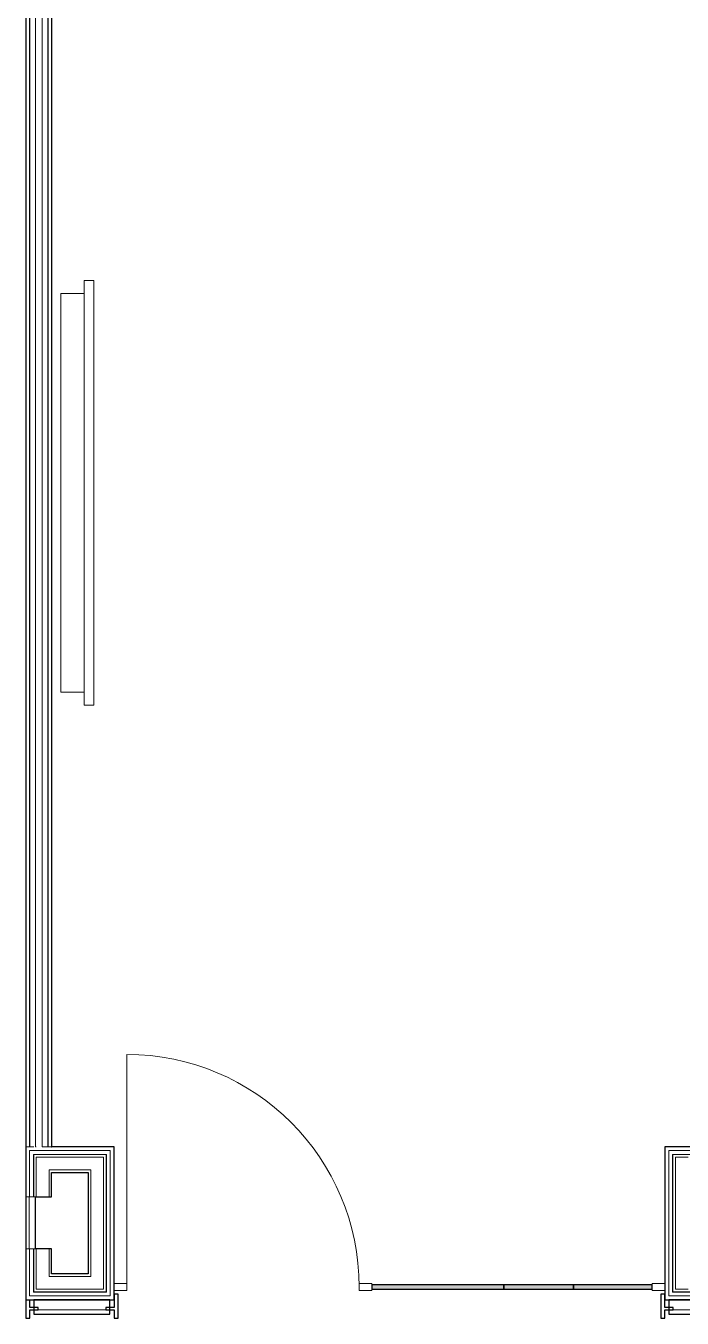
# Model space of a CAD drawing. Header units: millimetres. Extents: x 90978 to 295199, y -4084 to 97293.
# Drawn here: x 223887 to 226457, y 15091 to 20147 of the extents above; entities that cross this region are included whole.
import ezdxf

# ---------------------------------------------------------------- set-up
doc = ezdxf.new("R2010")
doc.units = ezdxf.units.MM
doc.header["$MEASUREMENT"] = 0
for name, color, linetype, lineweight in [('CSM-STL-XX-ZZ-M3-A-XXXX-00001_detached _19_04_21__rvt-1-Level 0$0$A-DOOR', 4, 'CONTINUOUS', 9), ('CSM-STL-XX-ZZ-M3-A-XXXX-00001_detached _19_04_21__rvt-1-Level 0$0$A-GLAZ-CURT', 7, 'CONTINUOUS', 9), ('CSM-STL-XX-ZZ-M3-A-XXXX-00001_detached _19_04_21__rvt-1-Level 0$0$A-GLAZ-CWMG', 7, 'CONTINUOUS', 9), ('CSM-STL-XX-ZZ-M3-A-XXXX-00001_detached _19_04_21__rvt-1-Level 0$0$A-WALL', 7, 'CONTINUOUS', 9), ('CSM-STL-XX-ZZ-M3-A-XXXX-00001_detached _19_04_21__rvt-1-Level 0$0$E-ELEC-EQPM', 8, 'CONTINUOUS', 9), ('CSM-STL-XX-ZZ-M3-A-XXXX-00001_detached _19_04_21__rvt-1-Level 0$0$I-WALL', 7, 'CONTINUOUS', 9)]:
    doc.layers.add(name, color=color, linetype=linetype, lineweight=lineweight)

msp = doc.modelspace()

# ---------------------------------------------------------------- hatches: boundary and pattern name
at = {"layer": 'CSM-STL-XX-ZZ-M3-A-XXXX-00001_detached _19_04_21__rvt-1-Level 0$0$A-GLAZ-CURT'}
for points in [[(225759.4, 15204.5), (225759.4, 15222), (225242.4, 15222), (225242.4, 15204.5)], [(226032.4, 15204.5), (226032.4, 15222), (225759.4, 15222), (225759.4, 15204.5), (225771.9, 15204.5)], [(226339.6, 15204.5), (226339.6, 15222), (226032.4, 15222), (226032.4, 15204.5)]]:
    msp.add_hatch(color=256, dxfattribs=at).paths.add_polyline_path(points, flags=0)

# ---------------------------------------------------------------- linework, layer by layer
at = {"layer": 'CSM-STL-XX-ZZ-M3-A-XXXX-00001_detached _19_04_21__rvt-1-Level 0$0$A-DOOR', "lineweight": 20}
msp.add_line((224282.4, 15213.2), (224282.4, 16123.2), dxfattribs=at)
at = {"layer": 'CSM-STL-XX-ZZ-M3-A-XXXX-00001_detached _19_04_21__rvt-1-Level 0$0$A-DOOR'}
msp.add_arc((224282.4, 15213.2), 910, 0, 90, dxfattribs=at)
at = {"layer": 'CSM-STL-XX-ZZ-M3-A-XXXX-00001_detached _19_04_21__rvt-1-Level 0$0$A-GLAZ-CURT', "lineweight": 30}
for p, q in [((225759.4, 15222), (225242.4, 15222)), ((225242.4, 15222), (225242.4, 15204.5)), ((226032.4, 15222), (225759.4, 15222)), ((225759.4, 15222), (225759.4, 15204.5)), ((225759.4, 15204.5), (225759.4, 15222)), ((226032.4, 15204.5), (226032.4, 15222)), ((226339.6, 15222), (226032.4, 15222)), ((226032.4, 15222), (226032.4, 15204.5)), ((226339.6, 15204.5), (226339.6, 15222)), ((225242.4, 15204.5), (225759.4, 15204.5)), ((225759.4, 15204.5), (226032.4, 15204.5)), ((226032.4, 15204.5), (226339.6, 15204.5))]:
    msp.add_line(p, q, dxfattribs=at)
at = {"layer": 'CSM-STL-XX-ZZ-M3-A-XXXX-00001_detached _19_04_21__rvt-1-Level 0$0$A-GLAZ-CWMG', "lineweight": 20}
for p, q in [((224282.4, 15226.7), (224232.4, 15226.7)), ((224232.4, 15226.7), (224232.4, 15199.7)), ((224282.4, 15199.7), (224282.4, 15226.7)), ((224232.4, 15199.7), (224282.4, 15199.7))]:
    msp.add_line(p, q, dxfattribs=at)
at = {"layer": 'CSM-STL-XX-ZZ-M3-A-XXXX-00001_detached _19_04_21__rvt-1-Level 0$0$A-GLAZ-CWMG', "lineweight": 20, "extrusion": (0, 0, -1)}
for p, q in [((225242.4, 15226.7), (225192.4, 15226.7)), ((225192.4, 15226.7), (225192.4, 15199.7)), ((225242.4, 15199.7), (225242.4, 15226.7)), ((226389.6, 15226.7), (226339.6, 15226.7)), ((226339.6, 15226.7), (226339.6, 15199.7)), ((226389.6, 15199.7), (226389.6, 15226.7)), ((225192.4, 15199.7), (225242.4, 15199.7)), ((226339.6, 15199.7), (226389.6, 15199.7))]:
    msp.add_line(p, q, dxfattribs=at)
at = {"layer": 'CSM-STL-XX-ZZ-M3-A-XXXX-00001_detached _19_04_21__rvt-1-Level 0$0$A-WALL'}
for p, q in [((223901.7, 15762), (223901.7, 20961.9)), ((223902.7, 15762), (223902.7, 20961.9)), ((223925.2, 15762), (223925.2, 20961.9)), ((223950.2, 15762), (223950.2, 20961.9)), ((223972.7, 15762), (223972.7, 20961.9)), ((223973.7, 15762), (223973.7, 20961.9)), ((223901.7, 15762), (223886.7, 15762)), ((223886.7, 15762), (223901.7, 15762)), ((223901.7, 15762), (223902.7, 15762)), ((223901.7, 15747), (223916.7, 15747)), ((223901.7, 15747), (223901.7, 15565.5)), ((223902.7, 15762), (223916.7, 15762)), ((223916.7, 15762), (223917.7, 15762)), ((223916.7, 15747), (223987.7, 15747)), ((223916.7, 15732), (223917.7, 15732)), ((223916.7, 15732), (223916.7, 15565.5)), ((223917.7, 15732), (223987.7, 15732)), ((223917.7, 15731), (223927.7, 15731)), ((223917.7, 15731), (223917.7, 15565.5)), ((223925.2, 15762), (223927.7, 15762)), ((223927.7, 15731), (223987.7, 15731)), ((223950.2, 15762), (223972.7, 15762)), ((223972.7, 15762), (223973.7, 15762)), ((223973.7, 15762), (223977.7, 15762)), ((223977.7, 15762), (223987.7, 15762)), ((223987.7, 15747), (224131.4, 15747)), ((223987.7, 15732), (224131.4, 15732)), ((223987.7, 15731), (224131.4, 15731)), ((224131.4, 15747), (224202.4, 15747)), ((224131.4, 15732), (224201.4, 15732)), ((224131.4, 15731), (224191.4, 15731)), ((224191.4, 15731), (224201.4, 15731)), ((224201.4, 15732), (224202.4, 15732)), ((224201.4, 15731), (224201.4, 15264.2)), ((224202.4, 15747), (224217.4, 15747)), ((224202.4, 15732), (224202.4, 15264.2)), ((224217.4, 15747), (224217.4, 15264.2)), ((226404.6, 15178.2), (226404.6, 15747)), ((226404.6, 15747), (226419.6, 15747)), ((226419.6, 15747), (226490.6, 15747)), ((226419.6, 15193.2), (226419.6, 15732)), ((226419.6, 15732), (226420.6, 15732)), ((226420.6, 15732), (226490.6, 15732)), ((226420.6, 15194.2), (226420.6, 15731)), ((226420.6, 15731), (226430.6, 15731)), ((226430.6, 15731), (226490.6, 15731)), ((223927.7, 15721), (223977.7, 15721)), ((223927.7, 15721), (223927.7, 15565.5)), ((223977.7, 15721), (223987.7, 15721)), ((223987.7, 15721), (224131.4, 15721)), ((224131.4, 15721), (224141.4, 15721)), ((224141.4, 15721), (224191.4, 15721)), ((224191.4, 15721), (224191.4, 15264.2)), ((226430.6, 15204.2), (226430.6, 15721)), ((226430.6, 15721), (226480.6, 15721)), ((223977.7, 15671), (223987.7, 15671)), ((223977.7, 15671), (223977.7, 15565.5)), ((223987.7, 15671), (224131.4, 15671)), ((224131.4, 15671), (224141.4, 15671)), ((224141.4, 15671), (224141.4, 15264.2)), ((223886.7, 15565.5), (223899.2, 15565.5)), ((223899.2, 15565.5), (223886.7, 15565.5)), ((223899.2, 15565.5), (223901.7, 15565.5)), ((223901.7, 15565.5), (223899.2, 15565.5)), ((223899.2, 15565.5), (223899.2, 15361.9)), ((223901.7, 15565.5), (223916.7, 15565.5)), ((223916.7, 15565.5), (223901.7, 15565.5)), ((223916.7, 15565.5), (223917.7, 15565.5)), ((223917.7, 15565.5), (223916.7, 15565.5)), ((223917.7, 15565.5), (223924.2, 15565.5)), ((223924.2, 15565.5), (223917.7, 15565.5)), ((223899.2, 15361.9), (223886.7, 15361.9)), ((223886.7, 15361.9), (223899.2, 15361.9)), ((223901.7, 15361.9), (223899.2, 15361.9)), ((223899.2, 15361.9), (223901.7, 15361.9)), ((223916.7, 15361.9), (223901.7, 15361.9)), ((223901.7, 15361.9), (223901.7, 15178.2)), ((223901.7, 15361.9), (223916.7, 15361.9)), ((223917.7, 15361.9), (223916.7, 15361.9)), ((223916.7, 15361.9), (223916.7, 15193.2)), ((223916.7, 15361.9), (223917.7, 15361.9)), ((223924.2, 15361.9), (223917.7, 15361.9)), ((223917.7, 15361.9), (223917.7, 15194.2)), ((223917.7, 15361.9), (223924.2, 15361.9)), ((223927.7, 15361.9), (223927.7, 15204.2)), ((223977.7, 15361.9), (223977.7, 15254.2)), ((223987.7, 15254.2), (223977.7, 15254.2)), ((223987.7, 15254.2), (224141.4, 15254.2)), ((224141.4, 15264.2), (224141.4, 15254.2)), ((224191.4, 15264.2), (224191.4, 15254.2)), ((224191.4, 15254.2), (224191.4, 15204.2)), ((224201.4, 15264.2), (224201.4, 15204.2)), ((224202.4, 15264.2), (224202.4, 15194.2)), ((224217.4, 15264.2), (224217.4, 15193.2)), ((223916.7, 15178.2), (223901.7, 15178.2)), ((223917.7, 15193.2), (223916.7, 15193.2)), ((223987.7, 15178.2), (223916.7, 15178.2)), ((223927.7, 15194.2), (223917.7, 15194.2)), ((223987.7, 15193.2), (223917.7, 15193.2)), ((223977.7, 15204.2), (223927.7, 15204.2)), ((223987.7, 15194.2), (223927.7, 15194.2)), ((223987.7, 15204.2), (223977.7, 15204.2)), ((223987.7, 15204.2), (224191.4, 15204.2)), ((223987.7, 15194.2), (224201.4, 15194.2)), ((223987.7, 15193.2), (224202.4, 15193.2)), ((223987.7, 15178.2), (224217.4, 15178.2)), ((224201.4, 15204.2), (224201.4, 15194.2)), ((224202.4, 15194.2), (224202.4, 15193.2)), ((224217.4, 15193.2), (224217.4, 15178.2)), ((226419.6, 15178.2), (226404.6, 15178.2)), ((226420.6, 15193.2), (226419.6, 15193.2)), ((226490.6, 15178.2), (226419.6, 15178.2)), ((226430.6, 15194.2), (226420.6, 15194.2)), ((226490.6, 15193.2), (226420.6, 15193.2)), ((226480.6, 15204.2), (226430.6, 15204.2)), ((226490.6, 15194.2), (226430.6, 15194.2)), ((224216.4, 15123.2), (223918.7, 15123.2)), ((226623.3, 15123.2), (226405.6, 15123.2))]:
    msp.add_line(p, q, dxfattribs=at)
at = {"layer": 'CSM-STL-XX-ZZ-M3-A-XXXX-00001_detached _19_04_21__rvt-1-Level 0$0$A-WALL', "lineweight": 30}
for p, q in [((224248.4, 15184.7), (224232.4, 15184.7)), ((224232.4, 15184.7), (224232.4, 15133.2)), ((224248.4, 15091.2), (224248.4, 15184.7)), ((226389.6, 15184.7), (226373.6, 15184.7)), ((226373.6, 15184.7), (226373.6, 15091.2)), ((226389.6, 15133.2), (226389.6, 15184.7)), ((223902.7, 15161.2), (223886.7, 15161.2)), ((223886.7, 15161.2), (223886.7, 15091.2)), ((223902.7, 15133.2), (223902.7, 15161.2)), ((223934.7, 15133.2), (223902.7, 15133.2)), ((223902.7, 15091.2), (223902.7, 15123.2)), ((223902.7, 15123.2), (223934.7, 15123.2)), ((223934.7, 15123.2), (223934.7, 15133.2)), ((224232.4, 15133.2), (224200.4, 15133.2)), ((224200.4, 15133.2), (224200.4, 15123.2)), ((224200.4, 15123.2), (224232.4, 15123.2)), ((224232.4, 15123.2), (224232.4, 15091.2)), ((226421.6, 15133.2), (226389.6, 15133.2)), ((226389.6, 15123.2), (226421.6, 15123.2)), ((226389.6, 15091.2), (226389.6, 15123.2)), ((226421.6, 15123.2), (226421.6, 15133.2)), ((223886.7, 15091.2), (223902.7, 15091.2)), ((224232.4, 15091.2), (224248.4, 15091.2)), ((226373.6, 15091.2), (226389.6, 15091.2))]:
    msp.add_line(p, q, dxfattribs=at)
at = {"layer": 'CSM-STL-XX-ZZ-M3-A-XXXX-00001_detached _19_04_21__rvt-1-Level 0$0$E-ELEC-EQPM'}
for p, q in [((224153.3, 19151.1), (224115.2, 19151.1)), ((224115.2, 19151.1), (224115.2, 19100.3)), ((224153.3, 19151.1), (224115.2, 19151.1)), ((224115.2, 19151.1), (224115.2, 17490.1)), ((224153.3, 17490.1), (224153.3, 19151.1)), ((224153.3, 17490.1), (224153.3, 19151.1)), ((224115.2, 19100.3), (224023.3, 19100.3)), ((224023.3, 19100.3), (224023.3, 17540.9)), ((224115.2, 19100.3), (224023.3, 19100.3)), ((224023.3, 19100.3), (224023.3, 17540.9)), ((224023.3, 17540.9), (224115.2, 17540.9)), ((224023.3, 17540.9), (224115.2, 17540.9)), ((224115.2, 17540.9), (224115.2, 17490.1)), ((224115.2, 17490.1), (224153.3, 17490.1)), ((224115.2, 17490.1), (224153.3, 17490.1))]:
    msp.add_line(p, q, dxfattribs=at)
at = {"layer": 'CSM-STL-XX-ZZ-M3-A-XXXX-00001_detached _19_04_21__rvt-1-Level 0$0$I-WALL', "lineweight": 30}
for p, q in [((223886.7, 20961.9), (223886.7, 15762)), ((223988.7, 15762), (223988.7, 20961.9)), ((223886.7, 15762), (223886.7, 15565.5)), ((224131.4, 15762), (223987.7, 15762)), ((223987.7, 15762), (223988.7, 15762)), ((224217.4, 15762), (224131.4, 15762)), ((224232.4, 15762), (224217.4, 15762)), ((224232.4, 15264.2), (224232.4, 15762)), ((226389.6, 15762), (226389.6, 15163.2)), ((226404.6, 15762), (226389.6, 15762)), ((226490.6, 15762), (226404.6, 15762)), ((223987.7, 15661), (224131.4, 15661)), ((223987.7, 15565.5), (223987.7, 15661)), ((224131.4, 15661), (224131.4, 15264.2)), ((223886.7, 15565.5), (223886.7, 15361.9)), ((223924.2, 15565.5), (223987.7, 15565.5)), ((223924.2, 15361.9), (223924.2, 15565.5)), ((223886.7, 15361.9), (223886.7, 15163.2)), ((223987.7, 15361.9), (223924.2, 15361.9)), ((223987.7, 15264.2), (223987.7, 15361.9)), ((224131.4, 15264.2), (223987.7, 15264.2)), ((224232.4, 15178.2), (224232.4, 15264.2)), ((224232.4, 15163.2), (224232.4, 15178.2)), ((223886.7, 15163.2), (223901.7, 15163.2)), ((223901.7, 15163.2), (223987.7, 15163.2)), ((224216.4, 15163.2), (223918.7, 15163.2)), ((223918.7, 15163.2), (223918.7, 15107.2)), ((223987.7, 15163.2), (224232.4, 15163.2)), ((224216.4, 15107.2), (224216.4, 15163.2)), ((226389.6, 15163.2), (226404.6, 15163.2)), ((226404.6, 15163.2), (226490.6, 15163.2)), ((226623.3, 15163.2), (226405.6, 15163.2)), ((226405.6, 15163.2), (226405.6, 15107.2)), ((223918.7, 15107.2), (224216.4, 15107.2)), ((226405.6, 15107.2), (226623.3, 15107.2))]:
    msp.add_line(p, q, dxfattribs=at)

doc.saveas('drawing.dxf')
